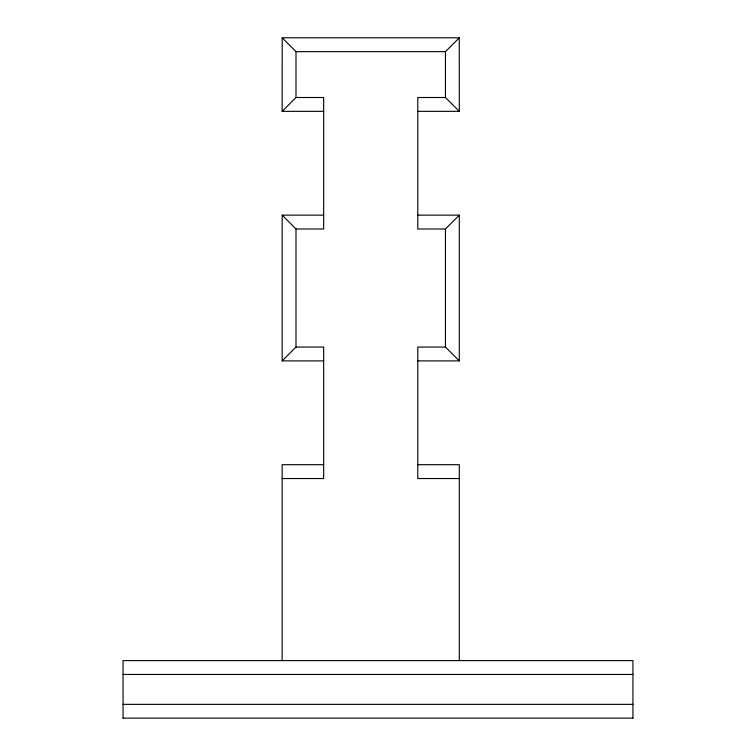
<?xml version="1.0" encoding="UTF-8"?>
<svg xmlns="http://www.w3.org/2000/svg" width="756" height="756" viewBox="0 0 756 756"><rect width="100%" height="100%" fill="white"/><g stroke="black" fill="none" stroke-linecap="round" stroke-linejoin="round"><path stroke-width="1.13" d="M282.205 111.293L295.993 97.505L295.993 51.644L282.205 37.847L282.158 111.34L323.672 111.34M295.993 51.644L445.464 51.644L459.261 37.847L459.308 111.34L417.784 111.34M323.672 360.895L282.158 360.895L295.993 347.051L295.993 228.983L282.205 215.195M417.784 360.895L459.308 360.895L445.464 347.051L445.464 228.983L459.261 215.195M282.158 37.8L459.308 37.8M295.993 97.505L323.672 97.505L323.672 228.983L295.993 228.983M459.261 111.293L445.464 97.505L417.784 97.505L417.784 228.983L445.464 228.983M323.672 215.139L282.158 215.139L282.158 360.895M417.784 215.139L459.308 215.139L459.308 360.895M295.993 347.051L323.672 347.051L323.672 478.539L282.158 478.539M445.464 347.051L417.784 347.051L417.784 478.539L459.308 478.539M323.672 464.694L282.158 464.694L282.158 660.612M417.784 464.694L459.308 464.694L459.308 660.612M123.058 674.447L632.942 674.447M123.058 704.356L632.942 704.356M123.058 718.134L632.942 718.134M632.942 718.2L632.942 660.612L123.058 660.612L123.058 718.2M445.464 51.644L445.464 97.505"/></g></svg>
